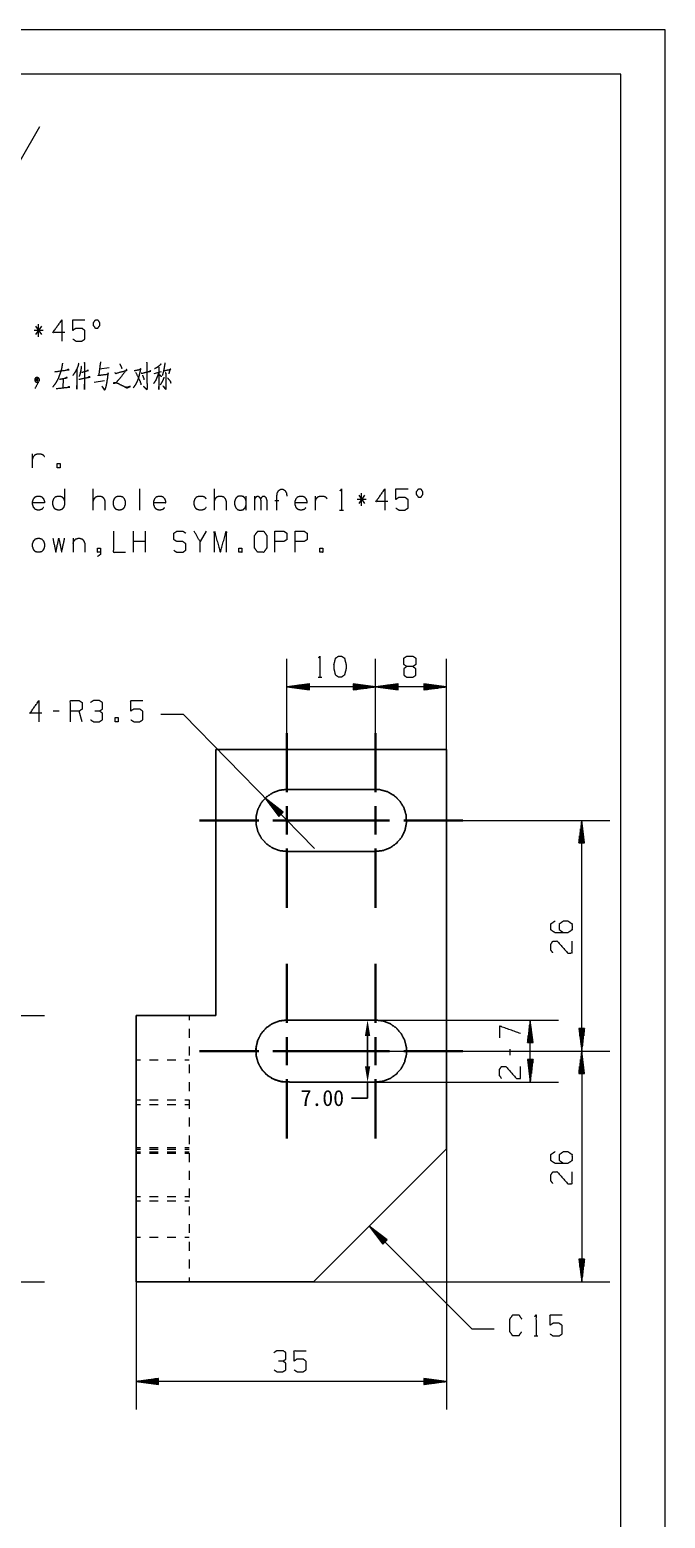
# Model space of a CAD drawing. Header units: millimetres. Extents: x 0 to 210, y 0 to 505.
# Drawn here: x 138.4 to 210, y 129.2 to 297 of the extents above; entities that cross this region are included whole.
import ezdxf

# ---------------------------------------------------------------- set-up
doc = ezdxf.new("R2010")
doc.units = ezdxf.units.MM
doc.layers.add('1', color=7, linetype='Continuous', true_color=0xffffff)
doc.dimstyles.get("Standard").update_dxf_attribs({"dimscale": 10, "dimtxt": 0.18, "dimasz": 0.18, "dimexe": 0.18, "dimexo": 0.0625, "dimgap": 0.09, "dimtad": 0, "dimtih": 1, "dimtoh": 1, "dimzin": 0, "dimdsep": 46, "dimtxsty": 'Standard', "dimcen": 0.09, "dimadec": 0, "dimazin": 0, "dimtfac": 1, "dimtofl": 0, "dimtmove": 0, "dimatfit": 3, "dimfxl": 0, "dimtolj": 1, "dimtzin": 0, "dimarcsym": 0})

# ---------------------------------------------------------------- blocks, each defined once
blk = doc.blocks.new('*D3')
at = {"color": 0, "lineweight": -2, "transparency": 16777216}
for p, q in [((176.71, 185.39), (174.64, 185.39)), ((176.44, 183.59), (176.44, 180.19)), ((176.71, 178.39), (174.64, 178.39)), ((176.44, 178.39), (176.44, 176.59)), ((176.44, 176.59), (174.64, 176.59))]:
    blk.add_line(p, q, dxfattribs=at)
at = {"color": 0, "lineweight": 18, "transparency": 16777216}
for points in [[(176.14, 183.59), (176.74, 183.59), (176.44, 185.39)], [(176.14, 180.19), (176.74, 180.19), (176.44, 178.39)]]:
    blk.add_solid(points, dxfattribs=at)
at = {"layer": 'Defpoints', "color": 0, "lineweight": 18, "transparency": 16777216}
for p in [(177.34, 185.39), (176.44, 178.39), (177.33, 178.39)]:
    blk.add_point(p, dxfattribs=at)
at = {"color": 0, "lineweight": 18, "transparency": 16777216, "insert": (171.34, 176.59), "char_height": 1.8, "attachment_point": 5}
blk.add_mtext('\\A1;7.00', dxfattribs=at)

msp = doc.modelspace()

# ---------------------------------------------------------------- linework, layer by layer
at = {"layer": '1', "color": 132, "linetype": 'Continuous', "lineweight": 18}
for p, q in [((210, 297), (0, 297)), ((210, 0), (210, 297)), ((205, 292), (25, 292)), ((205, 5), (205, 292))]:
    msp.add_line(p, q, dxfattribs=at)
at = {"layer": '1', "color": 43, "linetype": 'Continuous', "lineweight": 18}
for p, q in [((134.855, 278.088), (139.471, 286.088)), ((159.337, 215.39), (159.337, 215.89)), ((159.337, 213.39), (159.337, 214.39)), ((159.337, 211.39), (159.337, 212.39)), ((177.337, 211.39), (177.881, 211.324)), ((159.337, 209.39), (159.337, 210.39)), ((159.337, 207.39), (159.337, 208.39)), ((159.337, 205.39), (159.337, 206.39)), ((159.337, 203.39), (159.337, 204.39)), ((177.881, 204.456), (177.337, 204.39)), ((159.337, 201.39), (159.337, 202.39)), ((159.337, 199.39), (159.337, 200.39)), ((159.337, 197.39), (159.337, 198.39)), ((159.337, 195.39), (159.337, 196.39)), ((159.337, 193.39), (159.337, 194.39)), ((159.337, 191.39), (159.337, 192.39)), ((159.337, 189.39), (159.337, 190.39)), ((159.337, 187.39), (159.337, 188.39)), ((159.337, 185.89), (159.337, 186.39)), ((156.337, 185.89), (156.337, 185.39)), ((159.337, 185.89), (159.337, 185.89)), ((159.337, 185.89), (159.337, 185.89)), ((177.337, 185.39), (177.881, 185.324)), ((156.337, 184.39), (156.337, 183.39)), ((156.337, 182.39), (156.337, 181.39)), ((150.337, 180.89), (150.837, 180.89)), ((151.837, 180.89), (152.837, 180.89)), ((153.837, 180.89), (154.837, 180.89)), ((155.837, 180.89), (156.337, 180.89)), ((156.337, 180.39), (156.337, 179.39)), ((156.337, 178.39), (156.337, 177.39)), ((167.42, 178.392), (167.336, 178.39)), ((167.67, 178.406), (167.587, 178.4)), ((177.876, 178.455), (177.331, 178.39)), ((177.331, 178.39), (177.331, 178.39)), ((150.837, 176.345), (150.337, 176.345)), ((152.837, 176.345), (151.837, 176.345)), ((154.837, 176.345), (153.837, 176.345)), ((156.337, 176.345), (155.837, 176.345)), ((156.337, 176.39), (156.337, 175.39)), ((150.837, 175.845), (150.337, 175.845)), ((152.837, 175.845), (151.837, 175.845)), ((154.837, 175.845), (153.837, 175.845)), ((156.337, 175.845), (155.837, 175.845)), ((156.337, 174.39), (156.337, 173.39)), ((156.337, 172.39), (156.337, 171.39)), ((150.837, 170.984), (150.337, 170.984)), ((150.337, 170.845), (150.837, 170.845)), ((150.837, 170.484), (150.337, 170.484)), ((150.837, 170.345), (150.337, 170.345)), ((152.837, 170.984), (151.837, 170.984)), ((151.837, 170.845), (152.837, 170.845)), ((152.837, 170.484), (151.837, 170.484)), ((152.837, 170.345), (151.837, 170.345)), ((154.837, 170.984), (153.837, 170.984)), ((153.837, 170.845), (154.837, 170.845)), ((154.837, 170.484), (153.837, 170.484)), ((154.837, 170.345), (153.837, 170.345)), ((156.337, 170.984), (155.837, 170.984)), ((155.837, 170.845), (156.337, 170.845)), ((156.337, 170.484), (155.837, 170.484)), ((156.337, 170.345), (155.837, 170.345)), ((156.337, 170.39), (156.337, 169.39)), ((156.337, 168.39), (156.337, 167.39)), ((156.337, 166.39), (156.337, 165.39)), ((150.337, 165.484), (150.837, 165.484)), ((150.837, 164.984), (150.337, 164.984)), ((151.837, 165.484), (152.837, 165.484)), ((152.837, 164.984), (151.837, 164.984)), ((153.837, 165.484), (154.837, 165.484)), ((154.837, 164.984), (153.837, 164.984)), ((155.837, 165.484), (156.337, 165.484)), ((156.337, 164.984), (155.837, 164.984)), ((156.337, 164.39), (156.337, 163.39)), ((156.337, 162.39), (156.337, 161.39)), ((150.837, 160.89), (150.337, 160.89)), ((152.837, 160.89), (151.837, 160.89)), ((154.837, 160.89), (153.837, 160.89)), ((156.337, 160.89), (155.837, 160.89)), ((156.337, 160.39), (156.337, 159.39)), ((156.337, 158.39), (156.337, 157.39)), ((156.337, 156.39), (156.337, 155.89))]:
    msp.add_line(p, q, dxfattribs=at)
at = {"layer": '1', "color": 95, "linetype": 'Continuous', "lineweight": 18}
for p, q in [((139.016, 263.595), (139.688, 262.645)), ((139.67, 263.595), (139.016, 262.645)), ((139.334, 262.395), (139.334, 263.82)), ((139.847, 263.12), (138.839, 263.12)), ((147.312, 258.908), (146.217, 258.733)), ((152.392, 258.258), (153.205, 258.483)), ((142.105, 257.658), (142.088, 256.633)), ((145.598, 257.283), (146.782, 257.483)), ((138.68, 247.633), (138.68, 249.208)), ((145.51, 242.87), (145.51, 245.245)), ((150.734, 245.27), (150.734, 242.87)), ((159.168, 242.87), (159.168, 245.245)), ((162.77, 242.87), (162.77, 244.445)), ((163.721, 242.87), (163.721, 244.445)), ((166.422, 243.92), (165.998, 243.92)), ((170.551, 242.87), (170.551, 244.445)), ((176.27, 244.07), (175.263, 244.07)), ((175.44, 244.545), (176.111, 243.595)), ((176.094, 244.545), (175.44, 243.595)), ((175.758, 243.345), (175.758, 244.77)), ((173.287, 242.87), (173.711, 242.87)), ((150.062, 238.108), (150.062, 240.483)), ((151.406, 238.108), (151.406, 240.483)), ((158.235, 240.483), (157.564, 239.308)), ((143.233, 239.683), (143.233, 238.108)), ((151.406, 239.308), (150.062, 239.308)), ((170.855, 224.028), (171.279, 224.028)), ((141.66, 220.214), (140.989, 220.214)), ((144.273, 219.014), (143.937, 220.214)), ((192.494, 182.099), (192.494, 181.427)), ((195.217, 149.789), (195.641, 149.789))]:
    msp.add_line(p, q, dxfattribs=at)
at = {"layer": '1', "color": 13, "linetype": 'Continuous', "lineweight": 18}
for p, q in [((167.337, 217.74), (167.337, 226.111)), ((177.337, 217.74), (177.337, 226.111)), ((177.337, 217.74), (177.337, 226.111)), ((185.337, 197.848), (185.337, 226.111)), ((169.877, 223.27), (167.337, 222.936)), ((169.877, 223.164), (169.073, 223.164)), ((169.877, 223.215), (169.459, 223.215)), ((169.877, 223.266), (169.845, 223.266)), ((169.877, 223.266), (169.845, 223.266)), ((169.877, 222.601), (169.877, 223.27)), ((174.797, 223.27), (174.797, 222.601)), ((177.337, 222.936), (174.797, 223.27)), ((174.797, 223.266), (174.828, 223.266)), ((174.797, 223.266), (174.828, 223.266)), ((174.797, 223.215), (175.214, 223.215)), ((174.797, 223.164), (175.6, 223.164)), ((179.877, 223.27), (177.337, 222.936)), ((179.877, 223.164), (179.073, 223.164)), ((179.877, 223.215), (179.459, 223.215)), ((179.877, 223.266), (179.845, 223.266)), ((179.877, 223.266), (179.845, 223.266)), ((179.877, 222.601), (179.877, 223.27)), ((182.797, 223.27), (182.797, 222.601)), ((185.337, 222.936), (182.797, 223.27)), ((182.797, 223.266), (182.828, 223.266)), ((182.797, 223.266), (182.828, 223.266)), ((182.797, 223.215), (183.214, 223.215)), ((182.797, 223.164), (183.6, 223.164)), ((167.337, 222.936), (169.877, 222.601)), ((177.337, 222.936), (167.337, 222.936)), ((169.877, 222.961), (167.529, 222.961)), ((169.877, 222.91), (167.529, 222.91)), ((169.877, 223.012), (167.915, 223.012)), ((169.877, 222.86), (167.915, 222.86)), ((169.877, 223.063), (168.301, 223.063)), ((169.877, 222.809), (168.301, 222.809)), ((169.877, 223.114), (168.687, 223.114)), ((169.877, 222.758), (168.687, 222.758)), ((169.877, 222.707), (169.073, 222.707)), ((169.877, 222.656), (169.459, 222.656)), ((169.877, 222.606), (169.845, 222.606)), ((169.877, 222.606), (169.845, 222.606)), ((174.797, 223.114), (175.986, 223.114)), ((174.797, 223.063), (176.372, 223.063)), ((174.797, 223.012), (176.758, 223.012)), ((174.797, 222.961), (177.144, 222.961)), ((174.797, 222.601), (177.337, 222.936)), ((174.797, 222.91), (177.144, 222.91)), ((174.797, 222.86), (176.758, 222.86)), ((174.797, 222.809), (176.372, 222.809)), ((174.797, 222.758), (175.986, 222.758)), ((174.797, 222.707), (175.6, 222.707)), ((174.797, 222.656), (175.214, 222.656)), ((174.797, 222.606), (174.828, 222.606)), ((174.797, 222.606), (174.828, 222.606)), ((177.337, 222.936), (179.877, 222.601)), ((185.337, 222.936), (177.337, 222.936)), ((179.877, 222.961), (177.529, 222.961)), ((179.877, 222.91), (177.529, 222.91)), ((179.877, 223.012), (177.915, 223.012)), ((179.877, 222.86), (177.915, 222.86)), ((179.877, 223.063), (178.301, 223.063)), ((179.877, 222.809), (178.301, 222.809)), ((179.877, 223.114), (178.687, 223.114)), ((179.877, 222.758), (178.687, 222.758)), ((179.877, 222.707), (179.073, 222.707)), ((179.877, 222.656), (179.459, 222.656)), ((179.877, 222.606), (179.845, 222.606)), ((179.877, 222.606), (179.845, 222.606)), ((182.797, 223.114), (183.986, 223.114)), ((182.797, 223.063), (184.372, 223.063)), ((182.797, 223.012), (184.758, 223.012)), ((182.797, 222.961), (185.144, 222.961)), ((182.797, 222.601), (185.337, 222.936)), ((182.797, 222.91), (185.144, 222.91)), ((182.797, 222.86), (184.758, 222.86)), ((182.797, 222.809), (184.372, 222.809)), ((182.797, 222.758), (183.986, 222.758)), ((182.797, 222.707), (183.6, 222.707)), ((182.797, 222.656), (183.214, 222.656)), ((182.797, 222.606), (182.828, 222.606)), ((182.797, 222.606), (182.828, 222.606)), ((155.669, 219.827), (153.129, 219.827)), ((155.669, 219.827), (170.438, 204.717)), ((166.905, 208.81), (164.89, 210.393)), ((164.89, 210.393), (166.426, 208.343)), ((166.647, 208.559), (165.007, 210.237)), ((166.684, 208.594), (165.043, 210.273)), ((166.611, 208.523), (165.24, 209.926)), ((166.72, 208.63), (165.349, 210.032)), ((166.756, 208.665), (165.655, 209.792)), ((166.575, 208.488), (165.473, 209.614)), ((166.538, 208.452), (165.707, 209.303)), ((166.502, 208.417), (165.94, 208.992)), ((166.793, 208.701), (165.961, 209.552)), ((166.466, 208.381), (166.174, 208.68)), ((166.829, 208.736), (166.267, 209.311)), ((166.429, 208.346), (166.407, 208.369)), ((166.429, 208.346), (166.407, 208.369)), ((166.426, 208.343), (166.905, 208.81)), ((166.865, 208.772), (166.573, 209.071)), ((166.902, 208.807), (166.879, 208.83)), ((166.902, 208.807), (166.879, 208.83)), ((187.187, 207.89), (203.756, 207.89)), ((200.581, 207.89), (200.247, 205.35)), ((200.403, 205.35), (200.403, 206.54)), ((200.454, 205.35), (200.454, 206.926)), ((200.505, 205.35), (200.505, 207.311)), ((200.556, 205.35), (200.556, 207.697)), ((200.915, 205.35), (200.581, 207.89)), ((200.581, 181.89), (200.581, 207.89)), ((200.606, 205.35), (200.606, 207.697)), ((200.657, 205.35), (200.657, 207.311)), ((200.708, 205.35), (200.708, 206.926)), ((200.759, 205.35), (200.759, 206.54)), ((200.247, 205.35), (200.915, 205.35)), ((200.251, 205.35), (200.251, 205.382)), ((200.251, 205.35), (200.251, 205.382)), ((200.302, 205.35), (200.302, 205.768)), ((200.352, 205.35), (200.352, 206.154)), ((200.81, 205.35), (200.81, 206.154)), ((200.86, 205.35), (200.86, 205.768)), ((200.911, 205.35), (200.911, 205.382)), ((200.911, 205.35), (200.911, 205.382)), ((111.006, 185.89), (140.032, 185.89)), ((177.337, 185.39), (197.961, 185.39)), ((194.786, 185.39), (194.452, 182.85)), ((194.71, 182.85), (194.71, 184.811)), ((194.761, 182.85), (194.761, 185.197)), ((195.121, 182.85), (194.786, 185.39)), ((194.786, 178.398), (194.786, 185.39)), ((194.812, 182.85), (194.812, 185.197)), ((194.863, 182.85), (194.863, 184.811)), ((194.456, 182.85), (194.456, 182.882)), ((194.456, 182.85), (194.456, 182.882)), ((194.507, 182.85), (194.507, 183.268)), ((194.558, 182.85), (194.558, 183.654)), ((194.609, 182.85), (194.609, 184.04)), ((194.659, 182.85), (194.659, 184.426)), ((194.913, 182.85), (194.913, 184.426)), ((194.964, 182.85), (194.964, 184.04)), ((195.015, 182.85), (195.015, 183.654)), ((195.066, 182.85), (195.066, 183.268)), ((195.117, 182.85), (195.117, 182.882)), ((195.117, 182.85), (195.117, 182.882)), ((200.247, 184.43), (200.581, 181.89)), ((200.915, 184.43), (200.247, 184.43)), ((200.251, 184.43), (200.251, 184.398)), ((200.251, 184.43), (200.251, 184.398)), ((200.302, 184.43), (200.302, 184.012)), ((200.352, 184.43), (200.352, 183.627)), ((200.403, 184.43), (200.403, 183.241)), ((200.454, 184.43), (200.454, 182.855)), ((200.505, 184.43), (200.505, 182.469)), ((200.556, 184.43), (200.556, 182.083)), ((200.581, 181.89), (200.915, 184.43)), ((200.606, 184.43), (200.606, 182.083)), ((200.657, 184.43), (200.657, 182.469)), ((200.708, 184.43), (200.708, 182.855)), ((200.759, 184.43), (200.759, 183.241)), ((200.81, 184.43), (200.81, 183.627)), ((200.86, 184.43), (200.86, 184.012)), ((200.911, 184.43), (200.911, 184.398)), ((200.911, 184.43), (200.911, 184.398)), ((177.187, 181.89), (203.756, 181.89)), ((187.187, 181.89), (203.756, 181.89)), ((194.452, 182.85), (195.121, 182.85)), ((200.581, 181.89), (200.247, 179.35)), ((200.505, 179.35), (200.505, 181.311)), ((200.556, 179.35), (200.556, 181.697)), ((200.915, 179.35), (200.581, 181.89)), ((200.581, 181.89), (200.581, 155.89)), ((200.606, 179.35), (200.606, 181.697)), ((200.657, 179.35), (200.657, 181.311)), ((194.452, 180.938), (194.786, 178.398)), ((195.121, 180.938), (194.452, 180.938)), ((194.456, 180.938), (194.456, 180.906)), ((194.456, 180.938), (194.456, 180.906)), ((194.507, 180.938), (194.507, 180.52)), ((194.558, 180.938), (194.558, 180.135)), ((194.609, 180.938), (194.609, 179.749)), ((194.659, 180.938), (194.659, 179.363)), ((194.71, 180.938), (194.71, 178.977)), ((194.761, 180.938), (194.761, 178.591)), ((194.786, 178.398), (195.121, 180.938)), ((194.812, 180.938), (194.812, 178.591)), ((194.863, 180.938), (194.863, 178.977)), ((194.913, 180.938), (194.913, 179.363)), ((194.964, 180.938), (194.964, 179.749)), ((195.015, 180.938), (195.015, 180.135)), ((195.066, 180.938), (195.066, 180.52)), ((195.117, 180.938), (195.117, 180.906)), ((195.117, 180.938), (195.117, 180.906)), ((200.302, 179.35), (200.302, 179.768)), ((200.352, 179.35), (200.352, 180.154)), ((200.403, 179.35), (200.403, 180.54)), ((200.454, 179.35), (200.454, 180.926)), ((200.708, 179.35), (200.708, 180.926)), ((200.759, 179.35), (200.759, 180.54)), ((200.81, 179.35), (200.81, 180.154)), ((200.86, 179.35), (200.86, 179.768)), ((172.501, 178.398), (197.961, 178.398)), ((200.247, 179.35), (200.915, 179.35)), ((200.251, 179.35), (200.251, 179.382)), ((200.251, 179.35), (200.251, 179.382)), ((200.911, 179.35), (200.911, 179.382)), ((200.911, 179.35), (200.911, 179.382)), ((185.337, 170.89), (185.337, 141.48)), ((178.645, 160.606), (176.612, 162.166)), ((176.612, 162.166), (178.172, 160.133)), ((188.177, 150.602), (176.612, 162.166)), ((178.39, 160.352), (176.731, 162.012)), ((178.426, 160.388), (176.767, 162.048)), ((178.355, 160.316), (176.968, 161.703)), ((178.462, 160.424), (177.076, 161.811)), ((178.319, 160.28), (177.205, 161.394)), ((178.498, 160.46), (177.384, 161.574)), ((178.283, 160.244), (177.442, 161.085)), ((178.534, 160.496), (177.693, 161.337)), ((178.57, 160.532), (178.002, 161.1)), ((178.247, 160.208), (177.679, 160.777)), ((178.211, 160.172), (177.915, 160.468)), ((178.175, 160.136), (178.152, 160.159)), ((178.175, 160.136), (178.152, 160.159)), ((178.172, 160.133), (178.645, 160.606)), ((178.606, 160.567), (178.311, 160.863)), ((178.642, 160.603), (178.619, 160.626)), ((178.642, 160.603), (178.619, 160.626)), ((200.247, 158.43), (200.581, 155.89)), ((200.915, 158.43), (200.247, 158.43)), ((200.251, 158.43), (200.251, 158.398)), ((200.251, 158.43), (200.251, 158.398)), ((200.302, 158.43), (200.302, 158.012)), ((200.352, 158.43), (200.352, 157.627)), ((200.403, 158.43), (200.403, 157.241)), ((200.454, 158.43), (200.454, 156.855)), ((200.505, 158.43), (200.505, 156.469)), ((200.556, 158.43), (200.556, 156.083)), ((200.581, 155.89), (200.915, 158.43)), ((200.606, 158.43), (200.606, 156.083)), ((200.657, 158.43), (200.657, 156.469)), ((200.708, 158.43), (200.708, 156.855)), ((200.759, 158.43), (200.759, 157.241)), ((200.81, 158.43), (200.81, 157.627)), ((200.86, 158.43), (200.86, 158.012)), ((200.911, 158.43), (200.911, 158.398)), ((200.911, 158.43), (200.911, 158.398)), ((111.006, 155.89), (140.032, 155.89)), ((150.337, 155.89), (150.337, 141.48)), ((170.337, 155.89), (203.756, 155.89)), ((188.177, 150.602), (190.717, 150.602)), ((152.877, 144.99), (150.337, 144.655)), ((150.337, 144.655), (152.877, 144.321)), ((185.337, 144.655), (150.337, 144.655)), ((152.877, 144.681), (150.529, 144.681)), ((152.877, 144.63), (150.529, 144.63)), ((152.877, 144.731), (150.915, 144.731)), ((152.877, 144.579), (150.915, 144.579)), ((152.877, 144.782), (151.301, 144.782)), ((152.877, 144.528), (151.301, 144.528)), ((152.877, 144.833), (151.687, 144.833)), ((152.877, 144.477), (151.687, 144.477)), ((152.877, 144.884), (152.073, 144.884)), ((152.877, 144.427), (152.073, 144.427)), ((152.877, 144.935), (152.459, 144.935)), ((152.877, 144.376), (152.459, 144.376)), ((152.877, 144.985), (152.845, 144.985)), ((152.877, 144.985), (152.845, 144.985)), ((152.877, 144.325), (152.845, 144.325)), ((152.877, 144.325), (152.845, 144.325)), ((152.877, 144.321), (152.877, 144.99)), ((182.797, 144.99), (182.797, 144.321)), ((185.337, 144.655), (182.797, 144.99)), ((182.797, 144.985), (182.828, 144.985)), ((182.797, 144.985), (182.828, 144.985)), ((182.797, 144.935), (183.214, 144.935)), ((182.797, 144.884), (183.6, 144.884)), ((182.797, 144.833), (183.986, 144.833)), ((182.797, 144.782), (184.372, 144.782)), ((182.797, 144.731), (184.758, 144.731)), ((182.797, 144.681), (185.144, 144.681)), ((182.797, 144.321), (185.337, 144.655)), ((182.797, 144.63), (185.144, 144.63)), ((182.797, 144.579), (184.758, 144.579)), ((182.797, 144.528), (184.372, 144.528)), ((182.797, 144.477), (183.986, 144.477)), ((182.797, 144.427), (183.6, 144.427)), ((182.797, 144.376), (183.214, 144.376)), ((182.797, 144.325), (182.828, 144.325)), ((182.797, 144.325), (182.828, 144.325))]:
    msp.add_line(p, q, dxfattribs=at)
at = {"layer": '1', "color": 252, "linetype": 'Continuous', "lineweight": 35}
for p, q in [((167.337, 211.065), (167.337, 217.74)), ((177.337, 211.065), (177.337, 217.74)), ((167.337, 206.303), (167.337, 209.478)), ((177.337, 206.303), (177.337, 209.478)), ((164.162, 207.89), (157.487, 207.89)), ((165.749, 207.89), (168.924, 207.89)), ((174.162, 207.89), (167.487, 207.89)), ((170.512, 207.89), (177.187, 207.89)), ((175.749, 207.89), (178.924, 207.89)), ((180.512, 207.89), (187.187, 207.89)), ((167.337, 204.715), (167.337, 198.04)), ((177.337, 204.715), (177.337, 198.04)), ((167.337, 185.065), (167.337, 191.74)), ((177.337, 185.065), (177.337, 191.74)), ((167.337, 180.303), (167.337, 183.478)), ((177.337, 180.303), (177.337, 183.478)), ((164.162, 181.89), (157.487, 181.89)), ((165.749, 181.89), (168.924, 181.89)), ((174.162, 181.89), (167.487, 181.89)), ((170.512, 181.89), (177.187, 181.89)), ((175.749, 181.89), (178.924, 181.89)), ((180.512, 181.89), (187.187, 181.89)), ((167.337, 178.715), (167.337, 172.04)), ((177.337, 178.715), (177.337, 172.04))]:
    msp.add_line(p, q, dxfattribs=at)
at = {"layer": '1', "color": 30, "linetype": 'Continuous', "lineweight": 25}
for p, q in [((159.337, 215.89), (185.337, 215.89)), ((159.337, 185.89), (159.337, 215.89)), ((185.337, 215.89), (185.337, 185.89)), ((185.337, 215.89), (185.337, 215.89)), ((176.942, 211.368), (167.345, 211.39)), ((167.337, 204.39), (177.337, 204.39)), ((150.337, 155.89), (150.337, 185.89)), ((159.337, 185.89), (158.337, 185.89)), ((177.337, 185.39), (167.337, 185.39)), ((185.337, 185.89), (185.337, 170.89)), ((167.67, 178.406), (177.331, 178.39)), ((170.337, 155.89), (185.337, 170.89)), ((170.337, 155.89), (158.337, 155.89))]:
    msp.add_line(p, q, dxfattribs=at)
at = {"layer": '1', "color": 95, "linetype": 'Continuous', "lineweight": 18}
for points, knots in [([(142.3, 262.87), (140.957, 262.87), (141.964, 264.295), (141.964, 261.92)], [0, 0, 0.2458683, 0.5652944, 1, 1]), ([(143.215, 262.145), (143.551, 261.92), (144.241, 261.92), (144.576, 262.145), (144.576, 263.095), (144.241, 263.345), (143.551, 263.345), (143.215, 263.12), (143.215, 264.295), (144.576, 264.295)], [0, 0, 0.0622279, 0.1683432, 0.2305712, 0.3768154, 0.4412659, 0.5473812, 0.6096091, 0.7904901, 1, 1]), ([(145.775, 263.345), (146.004, 263.345), (146.217, 263.67), (146.217, 263.995), (146.004, 264.32), (145.775, 264.32), (145.545, 263.995), (145.545, 263.67), (145.775, 263.345)], [0, 0, 0.0856809, 0.2303965, 0.35158, 0.4962956, 0.5819765, 0.7303965, 0.85158, 1, 1]), ([(142.035, 259.408), (141.999, 259.133), (141.911, 258.683), (141.77, 258.258), (141.575, 257.733), (141.328, 257.258), (141.133, 256.983), (140.939, 256.733)], [0, 0, 0.0945429, 0.2509164, 0.4036471, 0.5945494, 0.7771733, 0.8920135, 1, 1]), ([(141.169, 258.458), (142.777, 258.683), (142.689, 258.708), (142.512, 258.633)], [0, 0, 0.8512318, 0.8993692, 1, 1]), ([(143.869, 259.408), (143.781, 259.083), (143.657, 258.783), (143.516, 258.508), (143.374, 258.283), (143.198, 258.033)], [0, 0, 0.2183565, 0.4287502, 0.6292247, 0.801512, 1, 1]), ([(143.657, 258.708), (143.675, 257.208), (143.675, 256.483), (143.657, 256.633), (143.675, 256.908)], [0, 0, 0.5657109, 0.8391184, 0.8960792, 1, 1]), ([(144.17, 259.083), (144.117, 258.683), (144.046, 258.333), (143.975, 258.083), (143.922, 257.933)], [0, 0, 0.342097, 0.644843, 0.8651064, 1, 1]), ([(144.17, 258.383), (144.983, 258.608), (144.895, 258.608), (144.753, 258.533)], [0, 0, 0.7725069, 0.8534357, 1, 1]), ([(144.506, 259.508), (144.559, 259.408), (144.523, 259.458), (144.541, 256.458), (144.523, 256.683), (144.541, 257.058)], [0, 0, 0.0299752, 0.0461894, 0.8407918, 0.9005696, 1, 1]), ([(146.323, 259.558), (146.305, 259.383), (146.128, 258.083), (146.093, 258.008), (146.075, 258.058), (147.171, 258.183), (147.224, 258.233), (147.171, 258.283), (147.1, 257.708), (147.012, 257.158), (146.924, 256.758), (146.853, 256.533), (146.782, 256.383), (146.482, 256.833), (146.8, 256.408)], [0, 0, 0.029851, 0.2525112, 0.2665848, 0.2755854, 0.4627756, 0.475142, 0.4875107, 0.5858315, 0.6803734, 0.7498966, 0.7899231, 0.8180679, 0.9099008, 1, 1]), ([(147.945, 258.358), (148.069, 258.258), (148.104, 258.283), (149.324, 258.633), (149.271, 258.708), (148.493, 257.683), (148.475, 257.683), (148.069, 257.208), (147.91, 257.208), (147.751, 257.158), (147.91, 257.183), (148.051, 257.208), (148.157, 257.208), (148.493, 257.058), (148.528, 257.033), (148.882, 256.858), (149.218, 256.683), (149.306, 256.633), (149.695, 256.808), (149.306, 256.683), (149.147, 256.733)], [0, 0, 0.0244131, 0.0310575, 0.2257668, 0.2398618, 0.4373066, 0.4400188, 0.5359641, 0.5603748, 0.5859631, 0.6106737, 0.6327086, 0.648983, 0.7054257, 0.71207, 0.7726006, 0.830713, 0.8462954, 0.9117314, 0.9744102, 1, 1]), ([(148.511, 259.333), (148.634, 259.058), (148.705, 258.933), (148.723, 258.833)], [0, 0, 0.5515818, 0.8142457, 1, 1]), ([(150.116, 258.583), (150.893, 258.733), (150.84, 258.808), (150.787, 258.508), (150.716, 258.208), (150.646, 257.883), (150.504, 257.483), (150.345, 257.158), (150.328, 257.108), (150.186, 256.883), (150.009, 256.633)], [0, 0, 0.2444229, 0.2727729, 0.3667924, 0.4619073, 0.5645496, 0.6954763, 0.8071422, 0.8235085, 0.9055184, 1, 1]), ([(150.292, 258.408), (150.769, 257.433), (150.858, 257.158), (150.876, 256.983)], [0, 0, 0.7002215, 0.8865448, 1, 1]), ([(150.929, 258.308), (150.982, 258.283), (152.007, 258.533), (151.936, 258.558), (151.865, 258.508)], [0, 0, 0.0459718, 0.8733109, 0.9321081, 1, 1]), ([(151.53, 259.533), (151.565, 259.258), (151.565, 257.358), (151.583, 256.733), (151.565, 256.483), (151.547, 256.433), (151.158, 256.833), (151.547, 256.483)], [0, 0, 0.066217, 0.5199803, 0.6693033, 0.7291606, 0.7418263, 0.8750556, 1, 1]), ([(152.887, 258.358), (152.781, 258.033), (152.657, 257.758), (152.551, 257.483), (152.445, 257.333), (152.321, 257.133)], [0, 0, 0.2519231, 0.4741367, 0.6913319, 0.8267065, 1, 1]), ([(153.134, 259.358), (153.099, 259.258), (152.869, 259.058), (152.622, 258.883), (152.41, 258.783)], [0, 0, 0.1118528, 0.4330995, 0.7527148, 1, 1]), ([(152.887, 258.983), (152.905, 257.008), (152.922, 256.458), (152.887, 256.558), (152.905, 256.783)], [0, 0, 0.6912929, 0.8838891, 0.9210064, 1, 1]), ([(153.594, 259.458), (153.576, 259.333), (153.488, 258.808), (153.417, 258.458), (153.293, 258.033)], [0, 0, 0.0865634, 0.451623, 0.6964798, 1, 1]), ([(153.629, 258.383), (153.718, 258.258), (153.682, 258.283), (153.7, 256.958), (153.7, 256.633), (153.682, 256.458), (153.399, 256.858), (153.682, 256.508)], [0, 0, 0.0516782, 0.0662919, 0.5136252, 0.6233413, 0.682718, 0.8480913, 1, 1]), ([(153.452, 258.558), (154.248, 258.733), (154.177, 258.758), (154.018, 258.208)], [0, 0, 0.5570666, 0.6083665, 1, 1]), ([(139.246, 257.233), (139.104, 257.233), (138.945, 257.433), (138.945, 257.658), (139.104, 257.858), (139.246, 257.858), (139.405, 257.658), (139.405, 257.433), (138.945, 256.583)], [0, 0, 0.0573454, 0.1609813, 0.2522327, 0.3558751, 0.4132206, 0.5168656, 0.608117, 1, 1]), ([(139.104, 257.433), (139.246, 257.433), (139.104, 257.658), (139.104, 257.433)], [0, 0, 0.2236813, 0.6440654, 1, 1]), ([(139.246, 257.433), (139.246, 257.658), (139.104, 257.658)], [0, 0, 0.614087, 1, 1]), ([(141.345, 256.558), (142.848, 256.733), (142.759, 256.758), (142.6, 256.683)], [0, 0, 0.8496249, 0.9012148, 1, 1]), ([(141.699, 257.608), (142.583, 257.783), (142.494, 257.808), (142.371, 257.758)], [0, 0, 0.7999598, 0.8815072, 1, 1]), ([(143.887, 257.608), (145.142, 257.858), (145.054, 257.883), (144.895, 257.808)], [0, 0, 0.8269851, 0.8863358, 1, 1]), ([(151.052, 258.083), (151.211, 257.708), (151.229, 257.533)], [0, 0, 0.6984305, 1, 1]), ([(152.905, 258.183), (153.134, 257.983), (153.187, 257.883)], [0, 0, 0.729094, 1, 1]), ([(153.47, 257.858), (153.452, 257.733), (153.258, 257.283), (153.064, 256.983)], [0, 0, 0.1296356, 0.6329512, 1, 1]), ([(153.877, 257.783), (154.195, 257.383), (154.248, 257.183)], [0, 0, 0.7118393, 1, 1]), ([(138.68, 248.608), (138.786, 248.908), (138.981, 249.133), (139.228, 249.208), (139.564, 249.208), (139.811, 249.133), (140.006, 248.908)], [0, 0, 0.1801863, 0.3485828, 0.4950046, 0.6851799, 0.8316073, 1, 1]), ([(141.451, 247.633), (141.787, 247.633), (141.787, 248.108), (141.451, 248.108), (141.451, 247.633)], [0, 0, 0.2070858, 0.5, 0.7070858, 1, 1]), ([(142.282, 245.245), (142.282, 243.495), (142.176, 243.17), (141.982, 242.945), (141.734, 242.87), (141.505, 242.87), (141.257, 242.945), (141.063, 243.17), (140.957, 243.495), (140.957, 243.845), (141.063, 244.145), (141.257, 244.37), (141.505, 244.445), (141.734, 244.445), (141.982, 244.37), (142.176, 244.145), (142.282, 243.845)], [0, 0, 0.2867287, 0.3427385, 0.3914601, 0.4338248, 0.4714719, 0.5138382, 0.5625587, 0.6185685, 0.6759163, 0.728049, 0.7767695, 0.8191349, 0.8567819, 0.8991457, 0.9478673, 1, 1]), ([(166.21, 242.87), (166.21, 244.445), (166.263, 244.795), (166.422, 245.07), (166.634, 245.22), (166.899, 245.22), (167.129, 245.07), (167.288, 244.795), (167.341, 244.445)], [0, 0, 0.4236485, 0.5188713, 0.6043258, 0.6742009, 0.7455141, 0.8193217, 0.9047775, 1, 1]), ([(173.357, 245.045), (173.499, 245.245), (173.499, 242.87)], [0, 0, 0.0934931, 1, 1]), ([(178.723, 243.82), (177.38, 243.82), (178.388, 245.245), (178.388, 242.87)], [0, 0, 0.245868, 0.5652949, 1, 1]), ([(179.639, 243.095), (179.975, 242.87), (180.664, 242.87), (181, 243.095), (181, 244.045), (180.664, 244.295), (179.975, 244.295), (179.639, 244.07), (179.639, 245.245), (181, 245.245)], [0, 0, 0.0622292, 0.1683445, 0.2305711, 0.3768154, 0.4412646, 0.5473799, 0.6096091, 0.7904901, 1, 1]), ([(182.198, 244.295), (182.428, 244.295), (182.64, 244.62), (182.64, 244.945), (182.428, 245.27), (182.198, 245.27), (181.968, 244.945), (181.968, 244.62), (182.198, 244.295)], [0, 0, 0.0856809, 0.2303965, 0.35158, 0.4962956, 0.5819765, 0.7303965, 0.85158, 1, 1]), ([(139.9, 243.17), (139.705, 242.945), (139.458, 242.87), (139.228, 242.87), (138.981, 242.945), (138.786, 243.17), (138.68, 243.495), (138.68, 243.845), (138.786, 244.145), (138.981, 244.37), (139.228, 244.445), (139.458, 244.445), (139.705, 244.37), (139.9, 244.145), (140.006, 243.845), (140.006, 243.67), (138.68, 243.67)], [0, 0, 0.0539463, 0.100857, 0.1425421, 0.1894509, 0.2433985, 0.305416, 0.3689149, 0.4266395, 0.480587, 0.5274948, 0.5691799, 0.6160894, 0.6700358, 0.7277603, 0.7595079, 1, 1]), ([(145.51, 243.845), (145.616, 244.145), (145.81, 244.37), (146.057, 244.445), (146.287, 244.445), (146.535, 244.37), (146.729, 244.145), (146.835, 243.845), (146.835, 242.87)], [0, 0, 0.107748, 0.2084471, 0.2960056, 0.373819, 0.4613775, 0.5620766, 0.6698258, 1, 1]), ([(147.892, 243.17), (148.086, 242.945), (148.334, 242.87), (148.564, 242.87), (148.811, 242.945), (149.006, 243.17), (149.112, 243.495), (149.112, 243.845), (149.006, 244.145), (148.811, 244.37), (148.564, 244.445), (148.334, 244.445), (148.086, 244.37), (147.892, 244.145), (147.786, 243.845), (147.786, 243.495), (147.892, 243.17)], [0, 0, 0.0632241, 0.1181991, 0.1670522, 0.2220272, 0.2852512, 0.3579329, 0.4323508, 0.5000013, 0.5632254, 0.6181991, 0.6670522, 0.7220259, 0.78525, 0.8529005, 0.9273184, 1, 1]), ([(153.559, 243.17), (153.364, 242.945), (153.117, 242.87), (152.887, 242.87), (152.639, 242.945), (152.445, 243.17), (152.339, 243.495), (152.339, 243.845), (152.445, 244.145), (152.639, 244.37), (152.887, 244.445), (153.117, 244.445), (153.364, 244.37), (153.559, 244.145), (153.665, 243.845), (153.665, 243.67), (152.339, 243.67)], [0, 0, 0.0539476, 0.1008564, 0.1425415, 0.1894522, 0.2433985, 0.305416, 0.3689149, 0.4266395, 0.4805858, 0.5274953, 0.5691805, 0.6160882, 0.6700358, 0.7277603, 0.7595079, 1, 1]), ([(158.235, 243.17), (158.041, 242.945), (157.793, 242.87), (157.44, 242.87), (157.192, 242.945), (156.998, 243.17), (156.892, 243.495), (156.892, 243.845), (156.998, 244.145), (157.192, 244.37), (157.44, 244.445), (157.793, 244.445), (158.041, 244.37), (158.235, 244.145)], [0, 0, 0.0754587, 0.141072, 0.2307771, 0.2963903, 0.371849, 0.4585946, 0.5474132, 0.628154, 0.7036127, 0.7692245, 0.8589295, 0.9245413, 1, 1]), ([(159.168, 243.845), (159.274, 244.145), (159.469, 244.37), (159.716, 244.445), (159.946, 244.445), (160.194, 244.37), (160.388, 244.145), (160.494, 243.845), (160.494, 242.87)], [0, 0, 0.1077495, 0.2084488, 0.2960075, 0.3738176, 0.4613762, 0.5620756, 0.669825, 1, 1]), ([(162.77, 243.845), (162.664, 244.145), (162.47, 244.37), (162.223, 244.445), (161.993, 244.445), (161.745, 244.37), (161.551, 244.145), (161.445, 243.845), (161.445, 243.495), (161.551, 243.17), (161.745, 242.945), (161.993, 242.87), (162.223, 242.87), (162.47, 242.945), (162.664, 243.17), (162.77, 243.495)], [0, 0, 0.0730896, 0.1413953, 0.2007912, 0.253572, 0.3129656, 0.3812729, 0.4543625, 0.5347635, 0.6132887, 0.681596, 0.740991, 0.7937718, 0.8531691, 0.9214748, 1, 1]), ([(163.721, 243.97), (163.774, 244.245), (163.951, 244.42), (164.146, 244.42), (164.322, 244.245), (164.393, 243.97), (164.393, 242.87)], [0, 0, 0.1188788, 0.224456, 0.3069841, 0.4125583, 0.5330836, 1, 1]), ([(164.393, 243.97), (164.446, 244.245), (164.623, 244.42), (164.835, 244.42), (164.994, 244.245), (165.065, 243.97), (165.065, 242.87)], [0, 0, 0.1186048, 0.2239388, 0.3137612, 0.413912, 0.5341596, 1, 1]), ([(169.494, 243.17), (169.299, 242.945), (169.052, 242.87), (168.822, 242.87), (168.575, 242.945), (168.38, 243.17), (168.274, 243.495), (168.274, 243.845), (168.38, 244.145), (168.575, 244.37), (168.822, 244.445), (169.052, 244.445), (169.299, 244.37), (169.494, 244.145), (169.6, 243.845), (169.6, 243.67), (168.274, 243.67)], [0, 0, 0.0539475, 0.1008562, 0.1425432, 0.189452, 0.2433995, 0.3054163, 0.3689151, 0.426639, 0.4805865, 0.5274941, 0.5691811, 0.6160888, 0.6700362, 0.7277607, 0.7595083, 1, 1]), ([(170.551, 243.845), (170.657, 244.145), (170.851, 244.37), (171.099, 244.445), (171.435, 244.445), (171.682, 244.37), (171.876, 244.145)], [0, 0, 0.1801866, 0.3485834, 0.4950055, 0.6851811, 0.8316032, 1, 1]), ([(147.786, 240.483), (147.786, 238.108), (149.129, 238.108)], [0, 0, 0.6387339, 1, 1]), ([(154.598, 238.333), (154.934, 238.108), (155.623, 238.108), (155.959, 238.358), (155.959, 239.058), (155.623, 239.308), (154.951, 239.308), (154.598, 239.533), (154.598, 240.258), (154.951, 240.483), (155.623, 240.483), (155.959, 240.258)], [0, 0, 0.0680356, 0.1840545, 0.25452, 0.3723341, 0.4427996, 0.555844, 0.6263702, 0.7483939, 0.8189201, 0.9319644, 1, 1]), ([(157.564, 238.108), (157.564, 239.308), (156.892, 240.483)], [0, 0, 0.4699608, 1, 1]), ([(159.168, 238.108), (159.168, 240.483), (159.84, 238.108), (160.512, 240.483), (160.512, 238.108)], [0, 0, 0.245192, 0.5, 0.754808, 1, 1]), ([(164.057, 238.108), (164.729, 238.108), (165.065, 238.583), (165.065, 240.008), (164.729, 240.483), (164.057, 240.483), (163.704, 240.008), (163.704, 238.583), (164.057, 238.108)], [0, 0, 0.1026835, 0.1916204, 0.4094765, 0.4984133, 0.6010969, 0.6916204, 0.9094765, 1, 1]), ([(165.998, 238.108), (165.998, 240.483), (167.005, 240.483), (167.341, 240.258), (167.341, 239.533), (166.988, 239.308), (165.998, 239.308)], [0, 0, 0.4011471, 0.5713128, 0.6395889, 0.7620438, 0.8328193, 1, 1]), ([(168.274, 238.108), (168.274, 240.483), (169.282, 240.483), (169.618, 240.258), (169.618, 239.533), (169.264, 239.308), (168.274, 239.308)], [0, 0, 0.4011471, 0.5713128, 0.6395889, 0.7620438, 0.8328193, 1, 1]), ([(138.786, 238.408), (138.981, 238.183), (139.228, 238.108), (139.458, 238.108), (139.705, 238.183), (139.9, 238.408), (140.006, 238.733), (140.006, 239.083), (139.9, 239.383), (139.705, 239.608), (139.458, 239.683), (139.228, 239.683), (138.981, 239.608), (138.786, 239.383), (138.68, 239.083), (138.68, 238.733), (138.786, 238.408)], [0, 0, 0.063224, 0.1181989, 0.1670519, 0.222029, 0.2852515, 0.3579331, 0.4323509, 0.5000013, 0.5632238, 0.6181996, 0.6670526, 0.7220262, 0.7852502, 0.8529007, 0.9273185, 1, 1]), ([(140.957, 239.683), (141.292, 238.108), (141.628, 239.683), (141.946, 238.108), (142.282, 239.683)], [0, 0, 0.2501395, 0.500279, 0.7498605, 1, 1]), ([(143.233, 239.083), (143.339, 239.383), (143.534, 239.608), (143.781, 239.683), (144.011, 239.683), (144.258, 239.608), (144.453, 239.383), (144.559, 239.083), (144.559, 238.108)], [0, 0, 0.1077495, 0.2084488, 0.2960075, 0.3738176, 0.4613762, 0.5620756, 0.669825, 1, 1]), ([(146.34, 238.108), (146.004, 238.108), (146.004, 238.583), (146.34, 238.583), (146.34, 237.883), (146.004, 237.633)], [0, 0, 0.1482457, 0.357933, 0.5061787, 0.8151892, 1, 1]), ([(161.94, 238.108), (162.276, 238.108), (162.276, 238.583), (161.94, 238.583), (161.94, 238.108)], [0, 0, 0.2070858, 0.5, 0.7070858, 1, 1]), ([(171.046, 238.108), (171.381, 238.108), (171.381, 238.583), (171.046, 238.583), (171.046, 238.108)], [0, 0, 0.2070858, 0.5, 0.7070858, 1, 1]), ([(170.926, 226.203), (171.067, 226.403), (171.067, 224.028)], [0, 0, 0.0934873, 1, 1]), ([(173.503, 224.028), (173.839, 224.278), (174.015, 224.978), (174.015, 225.453), (173.839, 226.178), (173.503, 226.403), (173.167, 226.403), (172.831, 226.178), (172.654, 225.453), (172.672, 224.978), (172.831, 224.278), (173.167, 224.028), (173.503, 224.028)], [0, 0, 0.0675277, 0.1839747, 0.2605849, 0.3809439, 0.4461431, 0.5003077, 0.5655054, 0.6858641, 0.7625273, 0.878309, 0.9458354, 1, 1]), ([(180.852, 225.228), (180.534, 225.453), (180.534, 226.178), (180.852, 226.403), (181.541, 226.403), (181.877, 226.178), (181.877, 225.453), (181.541, 225.228), (180.852, 225.228), (180.516, 224.978), (180.516, 224.278), (180.852, 224.028), (181.541, 224.028), (181.877, 224.253), (181.877, 224.978), (181.541, 225.228)], [0, 0, 0.0475739, 0.1360848, 0.1836587, 0.267814, 0.3171652, 0.4056762, 0.4550274, 0.5391827, 0.590295, 0.675755, 0.7268688, 0.8110241, 0.8603768, 0.9488877, 1, 1]), ([(139.72, 219.964), (138.376, 219.964), (139.384, 221.389), (139.384, 219.014)], [0, 0, 0.24587, 0.5652952, 1, 1]), ([(142.929, 219.014), (142.929, 221.389), (143.937, 221.389), (144.273, 221.164), (144.273, 220.439), (143.937, 220.214), (142.929, 220.214)], [0, 0, 0.4009503, 0.571034, 0.6392771, 0.7616731, 0.8299162, 1, 1]), ([(146.213, 220.214), (146.549, 220.439), (146.549, 221.164), (146.213, 221.389), (145.524, 221.389), (145.188, 221.164)], [0, 0, 0.1538746, 0.4298532, 0.5837278, 0.8461254, 1, 1]), ([(145.206, 219.239), (145.524, 219.014), (146.213, 219.014), (146.549, 219.239), (146.549, 219.964), (146.213, 220.214), (145.701, 220.214)], [0, 0, 0.1241213, 0.3436892, 0.4724477, 0.7033798, 0.8367331, 1, 1]), ([(149.741, 219.239), (150.077, 219.014), (150.766, 219.014), (151.102, 219.239), (151.102, 220.189), (150.766, 220.439), (150.077, 220.439), (149.741, 220.214), (149.741, 221.389), (151.102, 221.389)], [0, 0, 0.062228, 0.1683435, 0.2305716, 0.3768161, 0.4412648, 0.5473803, 0.6096084, 0.7904897, 1, 1]), ([(147.977, 219.014), (148.313, 219.014), (148.313, 219.489), (147.977, 219.489), (147.977, 219.014)], [0, 0, 0.2070911, 0.5, 0.7070911, 1, 1]), ([(198.538, 195.226), (198.063, 195.544), (198.063, 196.233), (198.538, 196.569), (199.013, 196.569), (199.488, 196.233), (199.488, 195.544), (199.013, 195.226), (197.588, 195.226), (197.113, 195.544), (197.113, 196.233), (197.588, 196.569)], [0, 0, 0.0769634, 0.1697612, 0.248072, 0.3120187, 0.3903295, 0.4831273, 0.5600907, 0.751928, 0.8288914, 0.9216892, 1, 1]), ([(197.338, 192.949), (197.113, 193.267), (197.113, 193.957), (197.338, 194.292), (197.813, 194.292), (199.013, 192.932), (199.488, 192.949), (199.488, 194.292)], [0, 0, 0.0696943, 0.1929793, 0.2652743, 0.3502259, 0.6747413, 0.7597517, 1, 1]), ([(193.694, 183.863), (191.319, 184.711), (191.319, 183.368)], [0, 0, 0.6524717, 1, 1]), ([(191.544, 178.815), (191.319, 179.133), (191.319, 179.822), (191.544, 180.158), (192.019, 180.158), (193.219, 178.797), (193.694, 178.815), (193.694, 180.158)], [0, 0, 0.069694, 0.1929783, 0.265273, 0.3502279, 0.6747393, 0.7597529, 1, 1]), ([(198.538, 169.226), (198.063, 169.544), (198.063, 170.233), (198.538, 170.569), (199.013, 170.569), (199.488, 170.233), (199.488, 169.544), (199.013, 169.226), (197.588, 169.226), (197.113, 169.544), (197.113, 170.233), (197.588, 170.569)], [0, 0, 0.0769626, 0.1697604, 0.248072, 0.3120187, 0.3903303, 0.4831281, 0.5600907, 0.751928, 0.8288906, 0.9216884, 1, 1]), ([(197.338, 166.949), (197.113, 167.267), (197.113, 167.957), (197.338, 168.292), (197.813, 168.292), (199.013, 166.932), (199.488, 166.949), (199.488, 168.292)], [0, 0, 0.0696928, 0.1929778, 0.2652743, 0.3502259, 0.6747414, 0.7597517, 1, 1]), ([(193.807, 150.264), (193.471, 149.789), (192.817, 149.789), (192.481, 150.264), (192.481, 151.689), (192.817, 152.164), (193.488, 152.164), (193.824, 151.689)], [0, 0, 0.1145686, 0.2433665, 0.3579375, 0.6385852, 0.7531545, 0.885433, 1, 1]), ([(195.288, 151.964), (195.429, 152.164), (195.429, 149.789)], [0, 0, 0.0934861, 1, 1]), ([(197.016, 150.014), (197.352, 149.789), (198.041, 149.789), (198.377, 150.014), (198.377, 150.964), (198.041, 151.214), (197.352, 151.214), (197.016, 150.989), (197.016, 152.164), (198.377, 152.164)], [0, 0, 0.0622296, 0.1683439, 0.2305734, 0.3768163, 0.4412665, 0.5473809, 0.6096095, 0.7904888, 1, 1]), ([(166.903, 146.948), (167.239, 147.173), (167.239, 147.898), (166.903, 148.123), (166.214, 148.123), (165.878, 147.898)], [0, 0, 0.1538746, 0.4298532, 0.5837278, 0.8461254, 1, 1]), ([(168.154, 145.973), (168.49, 145.748), (169.18, 145.748), (169.515, 145.973), (169.515, 146.923), (169.18, 147.173), (168.49, 147.173), (168.154, 146.948), (168.154, 148.123), (169.515, 148.123)], [0, 0, 0.0622277, 0.1683442, 0.2305719, 0.3768156, 0.4412648, 0.5473813, 0.609609, 0.7904893, 1, 1]), ([(165.896, 145.973), (166.214, 145.748), (166.903, 145.748), (167.239, 145.973), (167.239, 146.698), (166.903, 146.948), (166.39, 146.948)], [0, 0, 0.1241207, 0.3436873, 0.4724452, 0.7033761, 0.8367307, 1, 1])]:
    msp.add_open_spline(points, degree=1, knots=knots, dxfattribs=at)
at = {"layer": '1', "color": 30, "linetype": 'Continuous', "lineweight": 25}
msp.add_open_spline([(185.337, 215.89), (185.337, 185.89)], degree=1, dxfattribs=at)
for points, knots in [([(167.337, 204.39), (166.498, 204.492), (165.709, 204.792), (165.014, 205.272), (164.455, 205.904), (164.063, 206.652), (163.862, 207.472), (163.863, 208.316), (164.066, 209.136), (164.459, 209.883), (165.02, 210.514), (165.716, 210.992), (166.506, 211.29), (167.345, 211.39)], [0, 0, 0.076923, 0.1538458, 0.2307688, 0.3076917, 0.3846154, 0.4615384, 0.5384609, 0.6153835, 0.6923075, 0.769231, 0.8461543, 0.9230768, 1, 1]), ([(167.345, 211.39), (166.506, 211.29), (165.716, 210.992), (165.02, 210.514), (164.459, 209.883), (164.066, 209.136), (163.863, 208.316), (163.862, 207.472), (164.063, 206.652), (164.455, 205.904), (165.014, 205.272), (165.709, 204.792), (166.498, 204.492), (167.337, 204.39)], [0, 0, 0.0769223, 0.1538457, 0.2307683, 0.3076918, 0.3846159, 0.4615386, 0.5384611, 0.6153843, 0.6923081, 0.7692311, 0.8461541, 0.9230769, 1, 1]), ([(176.942, 211.368), (177.139, 211.385), (177.337, 211.39)], [0, 0, 0.500015, 1, 1]), ([(177.337, 204.39), (178.204, 204.499), (179.017, 204.82), (179.725, 205.332), (180.284, 206.003), (180.66, 206.793), (180.828, 207.65), (180.779, 208.523), (180.515, 209.356), (180.053, 210.098), (179.421, 210.702), (178.659, 211.13), (177.815, 211.357), (176.942, 211.368)], [0, 0, 0.0769225, 0.1538466, 0.230769, 0.3076922, 0.3846164, 0.4615384, 0.5384624, 0.6153843, 0.6923079, 0.7692312, 0.8461549, 0.923077, 1, 1]), ([(150.337, 185.89), (150.458, 185.89), (151.408, 185.89), (153.194, 185.89), (155.6, 185.89), (158.337, 185.89)], [0, 0, 0.0151929, 0.1339752, 0.3572126, 0.6579803, 1, 1]), ([(167.337, 185.39), (166.474, 185.282), (165.665, 184.965), (164.958, 184.458), (164.399, 183.793), (164.021, 183.01), (163.847, 182.159), (163.888, 181.29), (164.143, 180.459), (164.594, 179.716), (165.214, 179.107), (165.965, 178.67), (166.801, 178.431), (167.67, 178.406)], [0, 0, 0.0769233, 0.153846, 0.2307698, 0.3076921, 0.3846161, 0.4615391, 0.5384624, 0.6153844, 0.692308, 0.7692304, 0.8461531, 0.9230763, 1, 1]), ([(167.336, 178.39), (166.499, 178.492), (165.71, 178.791), (165.016, 179.27), (164.456, 179.902), (164.064, 180.649), (163.862, 181.468), (163.862, 182.312), (164.064, 183.131), (164.456, 183.878), (165.016, 184.51), (165.71, 184.989), (166.499, 185.288), (167.337, 185.39)], [0, 0, 0.0769233, 0.1538462, 0.2307697, 0.3076923, 0.3846143, 0.4615378, 0.5384615, 0.6153837, 0.692307, 0.7692306, 0.8461538, 0.9230771, 1, 1]), ([(177.331, 178.39), (178.169, 178.491), (178.959, 178.789), (179.654, 179.267), (180.215, 179.899), (180.608, 180.646), (180.811, 181.465), (180.811, 182.309), (180.61, 183.129), (180.218, 183.877), (179.658, 184.509), (178.964, 184.989), (178.175, 185.288), (177.337, 185.39)], [0, 0, 0.0769237, 0.153847, 0.2307707, 0.3076936, 0.3846161, 0.4615384, 0.5384623, 0.6153841, 0.6923083, 0.7692307, 0.8461544, 0.923078, 1, 1]), ([(158.337, 155.89), (156.947, 155.89), (154.337, 155.89), (152.208, 155.89), (150.819, 155.89), (150.337, 155.89)], [0, 0, 0.1736486, 0.5, 0.7660436, 0.9396922, 1, 1])]:
    msp.add_open_spline(points, degree=1, knots=knots, dxfattribs=at)
at = {"layer": '1', "color": 43, "linetype": 'Continuous', "lineweight": 18}
for points, knots in [([(178.924, 211.004), (178.963, 210.989), (179.657, 210.51), (179.797, 210.352)], [0, 0, 0.0384506, 0.8076852, 1, 1]), ([(180.433, 209.467), (180.609, 209.131), (180.781, 208.435)], [0, 0, 0.3461573, 1, 1]), ([(180.781, 207.345), (180.609, 206.649), (180.433, 206.313)], [0, 0, 0.6538427, 1, 1]), ([(179.797, 205.428), (179.657, 205.27), (178.963, 204.791), (178.924, 204.776)], [0, 0, 0.1923017, 0.9615249, 1, 1]), ([(178.924, 185.004), (178.964, 184.989), (179.658, 184.509), (179.798, 184.351)], [0, 0, 0.0384617, 0.8077, 1, 1]), ([(180.434, 183.466), (180.61, 183.129), (180.781, 182.432)], [0, 0, 0.3461545, 1, 1]), ([(180.78, 181.342), (180.608, 180.646), (180.431, 180.31)], [0, 0, 0.6538424, 1, 1]), ([(179.794, 179.425), (179.654, 179.267), (178.959, 178.789), (178.919, 178.774)], [0, 0, 0.1923075, 0.9615473, 1, 1])]:
    msp.add_open_spline(points, degree=1, knots=knots, dxfattribs=at)

# ---------------------------------------------------------------- dimensions: what is measured, and where the dimension line sits
at = {"lineweight": 18}
dim = msp.add_linear_dim(base=(176.439, 178.39), p1=(177.337, 185.39), p2=(177.331, 178.39), angle=90, dimstyle='Standard', dxfattribs=at)
dim.commit()
dim.dimension.update_dxf_attribs({"geometry": '*D3', "text_midpoint": (171.339, 176.59)})

doc.saveas('drawing.dxf')
